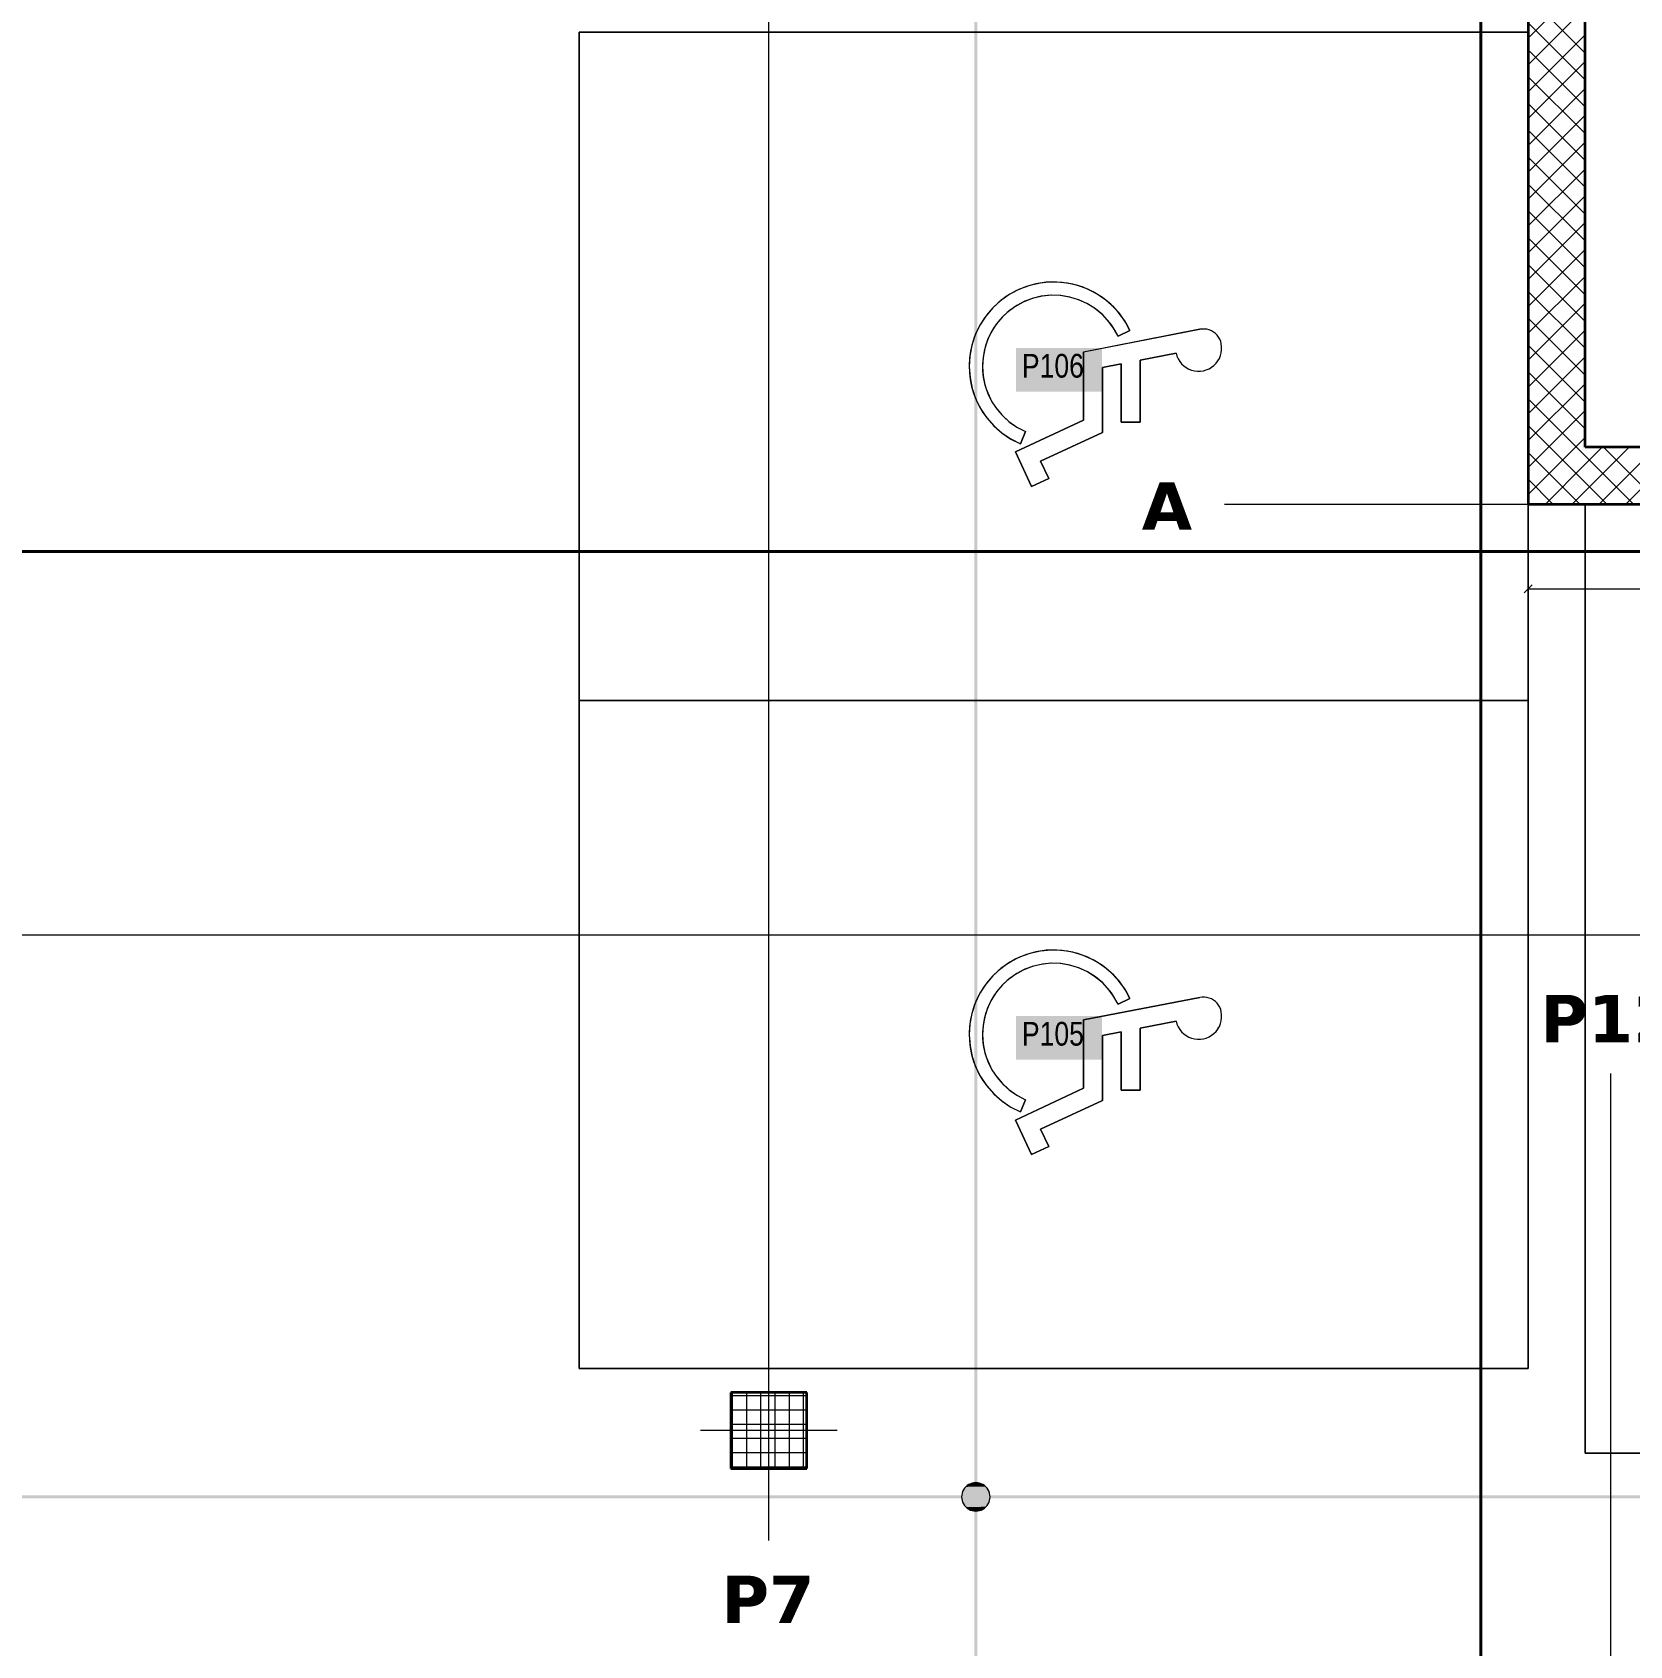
# Model space of a CAD drawing. Extents: x -1132 to 613, y -179 to 712.
# Drawn here: x -289.6 to -121.3, y 139.1 to 309.1 of the extents above; entities that cross this region are included whole.
import ezdxf
from ezdxf.lldxf.tags import DXFTag

# ---------------------------------------------------------------- set-up
doc = ezdxf.new("R2010")
doc.units = 0
doc.layers.get('0').update_dxf_attribs({"lineweight": 13})
for name, color, linetype, lineweight, true_color in [('A-____-MATC-OTLN', 7, 'Strichpunkt - Mittel', 40, 0x0080ff), ('A-DETL-____-OTLN', 5, 'Continuous', 9, 0x0000ff), ('EL01_VVV_Mass Blitzschutz', 3, 'Continuous', 13, 0x00ff00), ('EL01_WAN_Leitung_Potentialausgleich', 1, 'fein_strichliert', 13, 0xff0000), ('S-GRID-____-IDEN', 7, 'Continuous', 9, 0x5555aa)]:
    doc.layers.add(name, color=color, linetype=linetype, lineweight=lineweight, true_color=true_color)
for name, color, linetype, lineweight in [('A-WALL-____-MCUT', 7, 'Continuous', 35), ('A-WALL-____-PATT', 7, 'Continuous', 35), ('C-PRKG-____-IDEN', 7, 'Continuous', 5), ('C-PRKG-____-OTLN', 7, 'Continuous', 9), ('S-COLS-____-MCUT', 7, 'Continuous', 35), ('S-COLS-____-OTLN', 7, 'Continuous', 9), ('S-GRID-____-OTLN', 7, 'Continuous', 5)]:
    doc.layers.add(name, color=color, linetype=linetype, lineweight=lineweight)
doc.styles.get("Standard").update_dxf_attribs({"font": 'arial.ttf'})
tags = doc.linetypes.add('_Rasterlinie_', pattern=[0.375, 0.2, -0.05, 0.075, -0.05]).pattern_tags.tags
tags[10:11] = [DXFTag(74, 4), DXFTag(75, 0), DXFTag(340, '0'), DXFTag(46, 1.0), DXFTag(50, 0.0), DXFTag(44, 0.0), DXFTag(45, 0.0)]
tags[8:9] = [DXFTag(74, 4), DXFTag(75, 0), DXFTag(340, '0'), DXFTag(46, 1.0), DXFTag(50, 0.0), DXFTag(44, 0.0), DXFTag(45, 0.0)]
tags[6:7] = [DXFTag(74, 4), DXFTag(75, 0), DXFTag(340, '0'), DXFTag(46, 1.0), DXFTag(50, 0.0), DXFTag(44, 0.0), DXFTag(45, 0.0)]
tags[4:5] = [DXFTag(74, 4), DXFTag(75, 0), DXFTag(340, '0'), DXFTag(46, 1.0), DXFTag(50, 0.0), DXFTag(44, 0.0), DXFTag(45, 0.0)]
tags = doc.linetypes.add('_Strichpunkt - Mittel_', pattern=[0.35, 0.15, -0.1, 0, -0.1]).pattern_tags.tags
tags[10:11] = [DXFTag(74, 4), DXFTag(75, 0), DXFTag(340, '0'), DXFTag(46, 1.0), DXFTag(50, 0.0), DXFTag(44, 0.0), DXFTag(45, 0.0)]
tags[8:9] = [DXFTag(74, 4), DXFTag(75, 0), DXFTag(340, '0'), DXFTag(46, 1.0), DXFTag(50, 0.0), DXFTag(44, 0.0), DXFTag(45, 0.0)]
tags[6:7] = [DXFTag(74, 4), DXFTag(75, 0), DXFTag(340, '0'), DXFTag(46, 1.0), DXFTag(50, 0.0), DXFTag(44, 0.0), DXFTag(45, 0.0)]
tags[4:5] = [DXFTag(74, 4), DXFTag(75, 0), DXFTag(340, '0'), DXFTag(46, 1.0), DXFTag(50, 0.0), DXFTag(44, 0.0), DXFTag(45, 0.0)]
tags = doc.linetypes.add('fein_strichliert', pattern=[4, 1, -2, 1]).pattern_tags.tags
tags[8:9] = [DXFTag(74, 4), DXFTag(75, 0), DXFTag(340, '0'), DXFTag(46, 0.0), DXFTag(50, 0.0), DXFTag(44, 0.0), DXFTag(45, 0.0)]
tags[6:7] = [DXFTag(74, 4), DXFTag(75, 0), DXFTag(340, '0'), DXFTag(46, 0.0), DXFTag(50, 0.0), DXFTag(44, 0.0), DXFTag(45, 0.0)]
tags[4:5] = [DXFTag(74, 4), DXFTag(75, 0), DXFTag(340, '0'), DXFTag(46, 0.0), DXFTag(50, 0.0), DXFTag(44, 0.0), DXFTag(45, 0.0)]
tags = doc.linetypes.add('Strichpunkt - Mittel', pattern=[0.35, 0.15, -0.1, 0, -0.1]).pattern_tags.tags
tags[10:11] = [DXFTag(74, 4), DXFTag(75, 0), DXFTag(340, '0'), DXFTag(46, 1.0), DXFTag(50, 0.0), DXFTag(44, 0.0), DXFTag(45, 0.0)]
tags[8:9] = [DXFTag(74, 4), DXFTag(75, 0), DXFTag(340, '0'), DXFTag(46, 1.0), DXFTag(50, 0.0), DXFTag(44, 0.0), DXFTag(45, 0.0)]
tags[6:7] = [DXFTag(74, 4), DXFTag(75, 0), DXFTag(340, '0'), DXFTag(46, 1.0), DXFTag(50, 0.0), DXFTag(44, 0.0), DXFTag(45, 0.0)]
tags[4:5] = [DXFTag(74, 4), DXFTag(75, 0), DXFTag(340, '0'), DXFTag(46, 1.0), DXFTag(50, 0.0), DXFTag(44, 0.0), DXFTag(45, 0.0)]

# ---------------------------------------------------------------- blocks, each defined once
blk = doc.blocks.new('Referenz-A0ULN8GXQT', base_point=(-1139.87, -119.94))
at = {"layer": 'A-____-MATC-OTLN', "color": 0, "linetype": 'Strichpunkt - Mittel', "ltscale": 0.4}
for p, q in [((-137, 411), (-137, -119.94)), ((-1114.83, 254.4), (174.99, 254.4))]:
    blk.add_line(p, q, dxfattribs=at)
at = {"layer": 'A-DETL-____-OTLN', "color": 0, "linetype": '_Strichpunkt - Mittel_', "ltscale": 0.13}
blk.add_line((-204.8, 161.8), (-219.2, 161.8), dxfattribs=at)
at = {"layer": 'A-WALL-____-MCUT', "color": 0, "linetype": 'Continuous', "ltscale": 0.35}
for p, q in [((-132, 411), (-132, 259.4)), ((-126, 265.4), (-126, 411)), ((-91.2, 265.4), (-126, 265.4)), ((-132, 259.4), (135.4, 259.4))]:
    blk.add_line(p, q, dxfattribs=at)
at = {"layer": 'A-WALL-____-PATT', "color": 0, "linetype": 'Continuous', "lineweight": 9, "ltscale": 0.13}
for p, q in [((-132, 308.5), (-126, 314.5)), ((-126, 306.92), (-132, 312.92)), ((-132, 305.67), (-126, 311.67)), ((-126, 304.09), (-132, 310.09)), ((-132, 302.85), (-126, 308.85)), ((-126, 301.26), (-132, 307.26)), ((-132, 300.02), (-126, 306.02)), ((-126, 298.43), (-132, 304.43)), ((-132, 297.19), (-126, 303.19)), ((-126, 295.6), (-132, 301.6)), ((-132, 294.36), (-126, 300.36)), ((-126, 292.78), (-132, 298.78)), ((-132, 291.53), (-126, 297.53)), ((-126, 289.95), (-132, 295.95)), ((-132, 288.7), (-126, 294.7)), ((-126, 287.12), (-132, 293.12)), ((-132, 285.87), (-126, 291.87)), ((-126, 284.29), (-132, 290.29)), ((-132, 283.05), (-126, 289.05)), ((-126, 281.46), (-132, 287.46)), ((-132, 280.22), (-126, 286.22)), ((-126, 278.63), (-132, 284.63)), ((-132, 277.39), (-126, 283.39)), ((-126, 275.81), (-132, 281.81)), ((-132, 274.56), (-126, 280.56)), ((-126, 272.98), (-132, 278.98)), ((-132, 271.73), (-126, 277.73)), ((-126, 270.15), (-132, 276.15)), ((-132, 268.9), (-126, 274.9)), ((-126, 267.32), (-132, 273.32)), ((-132, 266.08), (-126, 272.08)), ((-126, 264.49), (-132, 270.49)), ((-132, 263.25), (-126, 269.25)), ((-126, 261.66), (-132, 267.66)), ((-132, 260.42), (-126, 266.42)), ((-126, 263.59), (-124.2, 265.4)), ((-126, 260.76), (-121.37, 265.4)), ((-124.54, 259.4), (-118.54, 265.4)), ((-118.08, 259.4), (-124.08, 265.4)), ((-121.71, 259.4), (-115.71, 265.4)), ((-126.57, 259.4), (-132, 264.83)), ((-130.2, 259.4), (-126, 263.59)), ((-120.91, 259.4), (-126, 264.49)), ((-129.4, 259.4), (-132, 262.01)), ((-127.37, 259.4), (-126, 260.76)), ((-123.74, 259.4), (-126, 261.66))]:
    blk.add_line(p, q, dxfattribs=at)
at = {"layer": 'C-PRKG-____-IDEN', "color": 7, "linetype": 'Continuous', "ltscale": 0.13, "true_color": 0xffffff}
for points in [[(-185.96, 271.25), (-176.89, 271.25), (-185.96, 275.85)], [(-176.89, 271.25), (-185.96, 275.85), (-176.89, 275.85)], [(-185.96, 200.86), (-176.89, 200.86), (-185.96, 205.46)], [(-176.89, 200.86), (-185.96, 205.46), (-176.89, 205.46)]]:
    blk.add_solid(points, dxfattribs=at)
at = {"layer": 'C-PRKG-____-OTLN', "color": 0, "linetype": 'Continuous', "ltscale": 0.13}
for p, q in [((-232, 238.72), (-232, 309.11)), ((-132, 309.11), (-232, 309.11)), ((-132, 309.11), (-232, 309.11)), ((-232, 309.11), (-232, 238.72)), ((-232, 238.72), (-232, 309.11)), ((-232, 309.11), (-132, 309.11)), ((-232, 309.11), (-232, 309.11)), ((-184.97, 282.29), (-186, 281.85)), ((-184.52, 282.44), (-185.6, 282.04)), ((-183.89, 282.6), (-184.97, 282.29)), ((-183.4, 282.69), (-184.52, 282.44)), ((-182.78, 282.77), (-183.89, 282.6)), ((-182.26, 282.8), (-183.4, 282.69)), ((-181.66, 282.79), (-182.78, 282.77)), ((-181.12, 282.76), (-182.26, 282.8)), ((-180.55, 282.68), (-181.66, 282.79)), ((-179.99, 282.57), (-181.12, 282.76)), ((-179.46, 282.43), (-180.55, 282.68)), ((-178.89, 282.24), (-179.99, 282.57)), ((-178.4, 282.04), (-179.46, 282.43)), ((-177.84, 281.77), (-178.89, 282.24)), ((-187.55, 280.86), (-188.4, 280.09)), ((-187.86, 280.6), (-188.4, 280.09)), ((-186.97, 281.29), (-187.86, 280.6)), ((-186.61, 281.51), (-187.55, 280.86)), ((-186, 281.85), (-186.97, 281.29)), ((-185.6, 282.04), (-186.61, 281.51)), ((-185.21, 280.68), (-186.09, 280.19)), ((-185.03, 280.76), (-185.89, 280.32)), ((-184.28, 281.05), (-185.21, 280.68)), ((-184.12, 281.1), (-185.03, 280.76)), ((-183.31, 281.29), (-184.28, 281.05)), ((-183.18, 281.31), (-184.12, 281.1)), ((-182.31, 281.4), (-183.31, 281.29)), ((-182.22, 281.4), (-183.18, 281.31)), ((-181.31, 281.37), (-182.31, 281.4)), ((-181.26, 281.36), (-182.22, 281.4)), ((-180.32, 281.21), (-181.31, 281.37)), ((-180.3, 281.21), (-181.26, 281.36)), ((-179.36, 280.92), (-180.32, 281.21)), ((-179.38, 280.93), (-180.3, 281.21)), ((-178.5, 280.53), (-179.38, 280.93)), ((-178.44, 280.5), (-179.36, 280.92)), ((-177.68, 280.03), (-178.5, 280.53)), ((-177.6, 279.97), (-178.44, 280.5)), ((-177.41, 281.52), (-178.4, 282.04)), ((-176.87, 281.17), (-177.84, 281.77)), ((-176.49, 280.88), (-177.41, 281.52)), ((-175.98, 280.45), (-176.87, 281.17)), ((-175.65, 280.14), (-176.49, 280.88)), ((-189.14, 279.21), (-189.76, 278.25)), ((-189.34, 278.93), (-189.74, 278.3)), ((-188.9, 279.53), (-189.34, 278.93)), ((-188.4, 280.09), (-189.14, 279.21)), ((-188.4, 280.09), (-188.9, 279.53)), ((-187.39, 279.11), (-188.02, 278.38)), ((-187.39, 279.11), (-187.85, 278.6)), ((-186.68, 279.76), (-187.39, 279.11)), ((-186.89, 279.59), (-187.39, 279.11)), ((-186.09, 280.19), (-186.89, 279.59)), ((-185.89, 280.32), (-186.68, 279.76)), ((-176.93, 279.42), (-177.68, 280.03)), ((-176.83, 279.32), (-177.6, 279.97)), ((-176.26, 278.72), (-176.93, 279.42)), ((-176.35, 278.82), (-176.83, 279.32)), ((-175.92, 278.28), (-176.35, 278.82)), ((-175.19, 279.62), (-175.98, 280.45)), ((-175.15, 279.58), (-175.65, 280.13)), ((-174.51, 278.69), (-175.19, 279.62)), ((-174.7, 278.98), (-175.15, 279.58)), ((-174.3, 278.35), (-174.7, 278.98)), ((-190.26, 277.22), (-190.61, 276.13)), ((-190.08, 277.63), (-190.36, 276.94)), ((-189.76, 278.25), (-190.26, 277.22)), ((-189.74, 278.3), (-190.08, 277.63)), ((-188.54, 277.57), (-188.96, 276.7)), ((-188.61, 277.45), (-188.9, 276.83)), ((-188.25, 278.04), (-188.61, 277.45)), ((-188.02, 278.38), (-188.54, 277.57)), ((-187.85, 278.6), (-188.25, 278.04)), ((-166.6, 277.81), (-178.87, 275.42)), ((-178.87, 275.43), (-166.6, 277.81)), ((-175.69, 277.94), (-176.26, 278.72)), ((-175.55, 277.71), (-175.92, 278.28)), ((-175.22, 277.1), (-175.69, 277.94)), ((-175.22, 277.1), (-175.55, 277.71)), ((-175.22, 277.1), (-173.96, 277.69)), ((-173.96, 277.69), (-175.22, 277.1)), ((-173.96, 277.69), (-174.51, 278.69)), ((-173.96, 277.69), (-174.3, 278.35)), ((-173.96, 277.69), (-173.96, 277.69)), ((-166.35, 277.84), (-166.6, 277.81)), ((-166.35, 277.84), (-166.6, 277.81)), ((-166.1, 277.84), (-166.35, 277.84)), ((-166.1, 277.84), (-166.35, 277.84)), ((-165.85, 277.81), (-166.1, 277.84)), ((-165.85, 277.81), (-166.1, 277.84)), ((-165.6, 277.74), (-165.85, 277.81)), ((-165.6, 277.74), (-165.85, 277.81)), ((-165.37, 277.64), (-165.6, 277.74)), ((-165.37, 277.64), (-165.6, 277.74)), ((-165.15, 277.52), (-165.37, 277.64)), ((-165.15, 277.52), (-165.37, 277.64)), ((-164.95, 277.36), (-165.15, 277.52)), ((-164.95, 277.36), (-165.15, 277.52)), ((-164.78, 277.18), (-164.95, 277.36)), ((-164.78, 277.18), (-164.95, 277.36)), ((-164.63, 276.98), (-164.78, 277.18)), ((-164.63, 276.98), (-164.78, 277.18)), ((-190.75, 275.5), (-190.85, 274.76)), ((-190.61, 276.13), (-190.83, 275)), ((-190.59, 276.23), (-190.75, 275.5)), ((-190.36, 276.94), (-190.59, 276.23)), ((-189.26, 275.78), (-189.44, 274.83)), ((-189.32, 275.51), (-189.44, 274.83)), ((-189.14, 276.18), (-189.32, 275.51)), ((-188.96, 276.7), (-189.26, 275.78)), ((-188.9, 276.83), (-189.14, 276.18)), ((-178.87, 275.43), (-178.87, 275.42)), ((-178.87, 275.42), (-178.87, 268.23)), ((-178.87, 268.23), (-178.87, 275.42)), ((-175.22, 277.1), (-175.22, 277.1)), ((-164.5, 276.76), (-164.63, 276.98)), ((-164.5, 276.76), (-164.63, 276.98)), ((-164.4, 276.53), (-164.5, 276.76)), ((-164.4, 276.53), (-164.5, 276.76)), ((-164.34, 276.29), (-164.4, 276.53)), ((-164.34, 276.29), (-164.4, 276.53)), ((-164.3, 275.98), (-164.34, 276.29)), ((-164.3, 275.98), (-164.34, 276.29)), ((-164.34, 275.35), (-164.3, 275.66)), ((-164.34, 275.35), (-164.3, 275.66)), ((-164.3, 275.66), (-164.3, 275.98)), ((-164.3, 275.66), (-164.3, 275.98)), ((-164.3, 275.82), (-164.3, 275.82)), ((-190.83, 275), (-190.89, 273.86)), ((-190.85, 274.76), (-190.89, 274.01)), ((-190.89, 274.01), (-190.87, 273.26)), ((-190.89, 273.91), (-190.89, 273.91)), ((-190.89, 273.86), (-190.81, 272.72)), ((-189.44, 274.83), (-189.49, 273.87)), ((-189.44, 274.83), (-189.49, 274.14)), ((-189.49, 274.14), (-189.48, 273.45)), ((-189.49, 273.87), (-189.43, 272.91)), ((-174.87, 274.17), (-176.87, 273.78)), ((-176.87, 273.78), (-174.87, 274.16)), ((-176.87, 266.95), (-176.87, 273.78)), ((-176.87, 273.78), (-176.87, 266.95)), ((-176.87, 273.78), (-176.87, 273.78)), ((-174.87, 274.17), (-174.87, 274.16)), ((-174.87, 274.16), (-174.87, 268.03)), ((-174.87, 268.03), (-174.87, 274.16)), ((-172.87, 274.55), (-169.1, 275.29)), ((-169.1, 275.29), (-172.87, 274.55)), ((-172.87, 268.03), (-172.87, 274.55)), ((-172.87, 274.55), (-172.87, 268.03)), ((-172.87, 274.55), (-172.87, 274.55)), ((-169.1, 275.29), (-169.01, 274.98)), ((-169.1, 275.29), (-169.01, 274.98)), ((-169.1, 275.29), (-169.1, 275.29)), ((-169.01, 274.98), (-168.88, 274.7)), ((-169.01, 274.98), (-168.88, 274.7)), ((-168.88, 274.7), (-168.72, 274.43)), ((-168.88, 274.7), (-168.72, 274.43)), ((-168.72, 274.43), (-168.52, 274.18)), ((-168.72, 274.43), (-168.52, 274.18)), ((-168.52, 274.18), (-168.29, 273.96)), ((-168.52, 274.18), (-168.29, 273.96)), ((-168.29, 273.96), (-168.04, 273.78)), ((-168.29, 273.96), (-168.04, 273.78)), ((-168.04, 273.78), (-167.76, 273.63)), ((-168.04, 273.78), (-167.76, 273.63)), ((-165.63, 273.65), (-165.36, 273.81)), ((-165.63, 273.65), (-165.36, 273.81)), ((-165.36, 273.81), (-165.11, 274.01)), ((-165.36, 273.81), (-165.11, 274.01)), ((-165.11, 274.01), (-164.89, 274.23)), ((-165.11, 274.01), (-164.89, 274.23)), ((-164.89, 274.23), (-164.7, 274.48)), ((-164.89, 274.23), (-164.7, 274.48)), ((-164.7, 274.48), (-164.54, 274.75)), ((-164.7, 274.48), (-164.54, 274.75)), ((-164.54, 274.75), (-164.42, 275.04)), ((-164.54, 274.75), (-164.42, 275.04)), ((-164.42, 275.04), (-164.34, 275.35)), ((-164.42, 275.04), (-164.34, 275.35)), ((-190.87, 273.26), (-190.78, 272.52)), ((-190.81, 272.72), (-190.59, 271.59)), ((-190.78, 272.52), (-190.64, 271.79)), ((-189.48, 273.45), (-189.41, 272.77)), ((-189.43, 272.91), (-189.24, 271.96)), ((-189.41, 272.77), (-189.27, 272.09)), ((-189.27, 272.09), (-189.07, 271.43)), ((-167.76, 273.63), (-167.47, 273.51)), ((-167.76, 273.63), (-167.47, 273.51)), ((-167.47, 273.51), (-167.17, 273.43)), ((-167.47, 273.51), (-167.17, 273.43)), ((-167.17, 273.43), (-166.85, 273.4)), ((-167.17, 273.43), (-166.85, 273.4)), ((-166.85, 273.4), (-166.54, 273.4)), ((-166.85, 273.4), (-166.54, 273.4)), ((-166.54, 273.4), (-166.23, 273.45)), ((-166.54, 273.4), (-166.23, 273.45)), ((-166.23, 273.45), (-165.92, 273.53)), ((-166.23, 273.45), (-165.92, 273.53)), ((-165.92, 273.53), (-165.63, 273.65)), ((-165.92, 273.53), (-165.63, 273.65)), ((-190.64, 271.79), (-190.43, 271.07)), ((-190.59, 271.59), (-190.22, 270.51)), ((-190.43, 271.07), (-190.16, 270.37)), ((-190.22, 270.51), (-189.71, 269.48)), ((-190.16, 270.37), (-189.83, 269.7)), ((-189.24, 271.96), (-188.92, 271.05)), ((-189.07, 271.43), (-188.81, 270.79)), ((-188.92, 271.05), (-188.5, 270.18)), ((-188.81, 270.79), (-188.5, 270.18)), ((-189.83, 269.7), (-189.45, 269.06)), ((-189.71, 269.48), (-189.08, 268.53)), ((-189.45, 269.06), (-189.02, 268.45)), ((-188.5, 270.18), (-187.96, 269.38)), ((-188.5, 270.18), (-188.13, 269.6)), ((-188.13, 269.6), (-187.47, 268.8)), ((-187.96, 269.38), (-187.33, 268.65)), ((-187.47, 268.8), (-186.72, 268.09)), ((-187.33, 268.65), (-186.61, 268.01)), ((-189.08, 268.53), (-188.33, 267.66)), ((-189.02, 268.45), (-188.27, 267.61)), ((-188.33, 267.66), (-187.47, 266.9)), ((-188.27, 267.61), (-187.43, 266.87)), ((-187.47, 266.9), (-186.52, 266.26)), ((-186.72, 268.09), (-185.87, 267.5)), ((-186.61, 268.01), (-185.81, 267.46)), ((-178.87, 268.23), (-186.03, 264.89)), ((-186.03, 264.89), (-178.87, 268.23)), ((-185.87, 267.5), (-184.95, 267.03)), ((-185.81, 267.46), (-184.95, 267.03)), ((-185.5, 265.74), (-184.95, 267.03)), ((-184.95, 267.03), (-185.5, 265.74)), ((-184.95, 267.03), (-184.95, 267.03)), ((-183.37, 263.92), (-176.87, 266.95)), ((-176.87, 266.95), (-183.37, 263.92)), ((-178.87, 268.23), (-178.87, 268.23)), ((-176.87, 266.95), (-176.87, 266.95)), ((-174.87, 268.03), (-172.87, 268.03)), ((-172.87, 268.03), (-174.87, 268.03)), ((-174.87, 268.03), (-174.87, 268.03)), ((-172.87, 268.03), (-172.87, 268.03)), ((-187.43, 266.87), (-186.5, 266.24)), ((-186.52, 266.26), (-185.5, 265.74)), ((-186.5, 266.24), (-185.5, 265.74)), ((-185.5, 265.74), (-185.5, 265.74)), ((-186.03, 264.89), (-184.34, 261.26)), ((-184.34, 261.26), (-186.03, 264.89)), ((-186.03, 264.89), (-186.03, 264.89)), ((-182.52, 262.11), (-183.37, 263.92)), ((-183.37, 263.92), (-182.52, 262.11)), ((-183.37, 263.92), (-183.37, 263.92)), ((-184.34, 261.26), (-182.52, 262.11)), ((-182.52, 262.11), (-184.34, 261.26)), ((-182.52, 262.11), (-182.52, 262.11)), ((-184.34, 261.26), (-184.34, 261.26)), ((-132, 238.72), (-132, 259.4)), ((-132, 238.72), (-132, 259.4)), ((-132, 259.4), (-132, 238.72)), ((-73, 259.39), (-126, 259.39)), ((-126, 159.41), (-126, 259.39)), ((-73, 259.39), (-126, 259.39)), ((-126, 259.39), (-126, 159.41)), ((-126, 159.41), (-126, 259.39)), ((-126, 259.39), (-73, 259.39)), ((-126, 259.39), (-126, 259.39)), ((-232, 168.33), (-232, 238.72)), ((-132, 238.72), (-232, 238.72)), ((-132, 238.72), (-232, 238.72)), ((-232, 238.72), (-232, 168.33)), ((-232, 168.33), (-232, 238.72)), ((-232, 238.72), (-132, 238.72)), ((-232, 238.72), (-232, 238.72)), ((-132, 238.72), (-232, 238.72)), ((-232, 238.72), (-132, 238.72)), ((-132, 238.72), (-232, 238.72)), ((-232, 238.72), (-232, 238.72)), ((-132, 168.33), (-132, 238.72)), ((-132, 168.33), (-132, 238.72)), ((-132, 238.72), (-132, 168.33)), ((-132, 238.72), (-132, 238.72)), ((-132, 238.72), (-132, 238.72)), ((-186.97, 210.9), (-187.86, 210.22)), ((-186.61, 211.13), (-187.55, 210.47)), ((-186, 211.47), (-186.97, 210.9)), ((-185.6, 211.66), (-186.61, 211.13)), ((-184.97, 211.91), (-186, 211.47)), ((-184.52, 212.05), (-185.6, 211.66)), ((-183.89, 212.21), (-184.97, 211.91)), ((-183.4, 212.3), (-184.52, 212.05)), ((-183.31, 210.9), (-184.28, 210.66)), ((-183.18, 210.92), (-184.12, 210.71)), ((-182.78, 212.38), (-183.89, 212.21)), ((-182.26, 212.41), (-183.4, 212.3)), ((-182.31, 211.01), (-183.31, 210.9)), ((-182.22, 211.01), (-183.18, 210.92)), ((-181.66, 212.41), (-182.78, 212.38)), ((-181.31, 210.98), (-182.31, 211.01)), ((-181.12, 212.37), (-182.26, 212.41)), ((-181.26, 210.98), (-182.22, 211.01)), ((-180.55, 212.3), (-181.66, 212.41)), ((-180.32, 210.82), (-181.31, 210.98)), ((-180.3, 210.82), (-181.26, 210.98)), ((-179.99, 212.18), (-181.12, 212.37)), ((-179.46, 212.04), (-180.55, 212.3)), ((-179.36, 210.53), (-180.32, 210.82)), ((-179.38, 210.54), (-180.3, 210.82)), ((-178.89, 211.85), (-179.99, 212.18)), ((-178.4, 211.65), (-179.46, 212.04)), ((-177.84, 211.38), (-178.89, 211.85)), ((-177.41, 211.14), (-178.4, 211.65)), ((-176.87, 210.78), (-177.84, 211.38)), ((-176.49, 210.5), (-177.41, 211.14)), ((-188.9, 209.14), (-189.34, 208.54)), ((-188.4, 209.7), (-189.14, 208.83)), ((-188.4, 209.7), (-188.9, 209.14)), ((-187.55, 210.47), (-188.4, 209.7)), ((-187.86, 210.22), (-188.4, 209.7)), ((-186.68, 209.38), (-187.39, 208.73)), ((-186.89, 209.2), (-187.39, 208.73)), ((-186.09, 209.8), (-186.89, 209.2)), ((-185.89, 209.93), (-186.68, 209.38)), ((-185.21, 210.29), (-186.09, 209.8)), ((-185.03, 210.38), (-185.89, 209.93)), ((-184.28, 210.66), (-185.21, 210.29)), ((-184.12, 210.71), (-185.03, 210.38)), ((-178.5, 210.15), (-179.38, 210.54)), ((-178.44, 210.12), (-179.36, 210.53)), ((-177.68, 209.64), (-178.5, 210.15)), ((-177.6, 209.58), (-178.44, 210.12)), ((-176.93, 209.03), (-177.68, 209.64)), ((-176.83, 208.94), (-177.6, 209.58)), ((-175.98, 210.06), (-176.87, 210.78)), ((-175.65, 209.75), (-176.49, 210.5)), ((-175.19, 209.23), (-175.98, 210.06)), ((-175.15, 209.19), (-175.65, 209.75)), ((-174.51, 208.31), (-175.19, 209.23)), ((-174.7, 208.6), (-175.15, 209.19)), ((-189.76, 207.87), (-190.26, 206.83)), ((-189.74, 207.91), (-190.08, 207.24)), ((-189.14, 208.83), (-189.76, 207.87)), ((-189.34, 208.54), (-189.74, 207.91)), ((-188.25, 207.65), (-188.61, 207.06)), ((-188.02, 207.99), (-188.54, 207.18)), ((-187.85, 208.21), (-188.25, 207.65)), ((-187.39, 208.73), (-188.02, 207.99)), ((-187.39, 208.73), (-187.85, 208.21)), ((-166.6, 207.42), (-178.87, 205.04)), ((-178.87, 205.04), (-166.6, 207.42)), ((-176.26, 208.33), (-176.93, 209.03)), ((-176.35, 208.44), (-176.83, 208.94)), ((-175.92, 207.9), (-176.35, 208.44)), ((-175.69, 207.56), (-176.26, 208.33)), ((-175.55, 207.32), (-175.92, 207.9)), ((-175.22, 206.71), (-175.69, 207.56)), ((-174.3, 207.97), (-174.7, 208.6)), ((-173.96, 207.3), (-174.51, 208.31)), ((-173.96, 207.3), (-174.3, 207.97)), ((-166.35, 207.46), (-166.6, 207.42)), ((-166.35, 207.46), (-166.6, 207.42)), ((-166.1, 207.45), (-166.35, 207.46)), ((-166.1, 207.45), (-166.35, 207.46)), ((-165.85, 207.42), (-166.1, 207.45)), ((-165.85, 207.42), (-166.1, 207.45)), ((-165.6, 207.35), (-165.85, 207.42)), ((-165.6, 207.35), (-165.85, 207.42)), ((-190.61, 205.74), (-190.83, 204.62)), ((-190.59, 205.84), (-190.75, 205.11)), ((-190.26, 206.83), (-190.61, 205.74)), ((-190.36, 206.55), (-190.59, 205.84)), ((-190.08, 207.24), (-190.36, 206.55)), ((-189.14, 205.79), (-189.32, 205.13)), ((-188.96, 206.31), (-189.26, 205.39)), ((-188.9, 206.44), (-189.14, 205.79)), ((-188.54, 207.18), (-188.96, 206.31)), ((-188.61, 207.06), (-188.9, 206.44)), ((-175.22, 206.71), (-175.55, 207.32)), ((-175.22, 206.71), (-173.96, 207.3)), ((-173.96, 207.3), (-175.22, 206.71)), ((-175.22, 206.71), (-175.22, 206.71)), ((-173.96, 207.3), (-173.96, 207.3)), ((-165.37, 207.26), (-165.6, 207.35)), ((-165.37, 207.26), (-165.6, 207.35)), ((-165.15, 207.13), (-165.37, 207.26)), ((-165.15, 207.13), (-165.37, 207.26)), ((-164.95, 206.98), (-165.15, 207.13)), ((-164.95, 206.98), (-165.15, 207.13)), ((-164.78, 206.8), (-164.95, 206.98)), ((-164.78, 206.8), (-164.95, 206.98)), ((-164.63, 206.6), (-164.78, 206.8)), ((-164.63, 206.6), (-164.78, 206.8)), ((-164.5, 206.38), (-164.63, 206.6)), ((-164.5, 206.38), (-164.63, 206.6)), ((-164.4, 206.15), (-164.5, 206.38)), ((-164.4, 206.15), (-164.5, 206.38)), ((-164.34, 205.9), (-164.4, 206.15)), ((-164.34, 205.9), (-164.4, 206.15)), ((-164.3, 205.59), (-164.34, 205.9)), ((-164.3, 205.59), (-164.34, 205.9)), ((-190.83, 204.62), (-190.89, 203.47)), ((-190.85, 204.37), (-190.89, 203.62)), ((-190.75, 205.11), (-190.85, 204.37)), ((-189.44, 204.45), (-189.49, 203.48)), ((-189.44, 204.45), (-189.49, 203.76)), ((-189.26, 205.39), (-189.44, 204.45)), ((-189.32, 205.13), (-189.44, 204.45)), ((-178.87, 205.04), (-178.87, 197.84)), ((-178.87, 197.84), (-178.87, 205.04)), ((-178.87, 205.04), (-178.87, 205.04)), ((-172.87, 204.17), (-169.1, 204.9)), ((-169.1, 204.9), (-172.87, 204.17)), ((-172.87, 197.65), (-172.87, 204.17)), ((-172.87, 204.17), (-172.87, 197.65)), ((-172.87, 204.17), (-172.87, 204.17)), ((-169.1, 204.9), (-169.01, 204.6)), ((-169.1, 204.9), (-169.01, 204.6)), ((-169.1, 204.9), (-169.1, 204.9)), ((-169.01, 204.6), (-168.88, 204.31)), ((-169.01, 204.6), (-168.88, 204.31)), ((-168.88, 204.31), (-168.72, 204.04)), ((-168.88, 204.31), (-168.72, 204.04)), ((-168.72, 204.04), (-168.52, 203.8)), ((-168.72, 204.04), (-168.52, 203.8)), ((-164.89, 203.84), (-164.7, 204.09)), ((-164.89, 203.84), (-164.7, 204.09)), ((-164.7, 204.09), (-164.54, 204.37)), ((-164.7, 204.1), (-164.54, 204.37)), ((-164.54, 204.37), (-164.42, 204.66)), ((-164.54, 204.37), (-164.42, 204.66)), ((-164.42, 204.66), (-164.34, 204.96)), ((-164.42, 204.66), (-164.34, 204.96)), ((-164.34, 204.96), (-164.3, 205.28)), ((-164.34, 204.96), (-164.3, 205.28)), ((-164.3, 205.28), (-164.3, 205.59)), ((-164.3, 205.28), (-164.3, 205.59)), ((-164.3, 205.44), (-164.3, 205.44)), ((-190.89, 203.62), (-190.87, 202.88)), ((-190.89, 203.53), (-190.89, 203.53)), ((-190.89, 203.47), (-190.81, 202.33)), ((-190.87, 202.88), (-190.78, 202.13)), ((-190.81, 202.33), (-190.59, 201.21)), ((-189.49, 203.76), (-189.48, 203.07)), ((-189.49, 203.48), (-189.43, 202.52)), ((-189.48, 203.07), (-189.41, 202.38)), ((-189.43, 202.52), (-189.24, 201.57)), ((-189.41, 202.38), (-189.27, 201.71)), ((-176.87, 203.39), (-174.87, 203.78)), ((-174.87, 203.78), (-176.87, 203.39)), ((-176.87, 196.57), (-176.87, 203.39)), ((-176.87, 203.39), (-176.87, 196.57)), ((-176.87, 203.39), (-176.87, 203.39)), ((-174.87, 203.78), (-174.87, 197.65)), ((-174.87, 197.65), (-174.87, 203.78)), ((-174.87, 203.78), (-174.87, 203.78)), ((-168.52, 203.8), (-168.29, 203.58)), ((-168.52, 203.8), (-168.29, 203.58)), ((-168.29, 203.58), (-168.04, 203.39)), ((-168.29, 203.58), (-168.04, 203.39)), ((-168.04, 203.39), (-167.76, 203.24)), ((-168.04, 203.39), (-167.76, 203.24)), ((-167.76, 203.24), (-167.47, 203.12)), ((-167.76, 203.24), (-167.47, 203.12)), ((-167.47, 203.12), (-167.17, 203.05)), ((-167.47, 203.12), (-167.17, 203.05)), ((-167.17, 203.05), (-166.85, 203.01)), ((-167.17, 203.05), (-166.85, 203.01)), ((-166.85, 203.01), (-166.54, 203.02)), ((-166.85, 203.01), (-166.54, 203.01)), ((-166.54, 203.01), (-166.23, 203.06)), ((-166.54, 203.02), (-166.23, 203.06)), ((-166.23, 203.06), (-165.92, 203.14)), ((-166.23, 203.06), (-165.92, 203.14)), ((-165.92, 203.14), (-165.63, 203.27)), ((-165.92, 203.14), (-165.63, 203.27)), ((-165.63, 203.27), (-165.36, 203.43)), ((-165.63, 203.27), (-165.36, 203.43)), ((-165.36, 203.43), (-165.11, 203.62)), ((-165.36, 203.43), (-165.11, 203.62)), ((-165.11, 203.62), (-164.89, 203.84)), ((-165.11, 203.62), (-164.89, 203.84)), ((-190.78, 202.13), (-190.64, 201.4)), ((-190.64, 201.4), (-190.43, 200.68)), ((-190.59, 201.21), (-190.22, 200.12)), ((-190.43, 200.68), (-190.16, 199.99)), ((-189.27, 201.71), (-189.07, 201.05)), ((-189.24, 201.57), (-188.92, 200.66)), ((-189.07, 201.05), (-188.81, 200.41)), ((-188.92, 200.66), (-188.5, 199.79)), ((-190.22, 200.12), (-189.71, 199.1)), ((-190.16, 199.99), (-189.83, 199.31)), ((-189.83, 199.31), (-189.45, 198.67)), ((-189.71, 199.1), (-189.08, 198.14)), ((-188.81, 200.41), (-188.5, 199.79)), ((-188.5, 199.79), (-187.96, 198.99)), ((-188.5, 199.79), (-188.13, 199.21)), ((-188.13, 199.21), (-187.47, 198.41)), ((-187.96, 198.99), (-187.33, 198.26)), ((-189.45, 198.67), (-189.02, 198.06)), ((-189.08, 198.14), (-188.33, 197.28)), ((-189.02, 198.06), (-188.27, 197.22)), ((-188.33, 197.28), (-187.47, 196.52)), ((-188.27, 197.22), (-187.43, 196.49)), ((-187.47, 198.41), (-186.72, 197.71)), ((-187.33, 198.26), (-186.61, 197.62)), ((-186.72, 197.71), (-185.87, 197.11)), ((-186.61, 197.62), (-185.81, 197.08)), ((-178.87, 197.84), (-186.03, 194.5)), ((-186.03, 194.5), (-178.87, 197.84)), ((-178.87, 197.84), (-178.87, 197.84)), ((-174.87, 197.65), (-172.87, 197.65)), ((-172.87, 197.65), (-174.87, 197.65)), ((-174.87, 197.65), (-174.87, 197.65)), ((-172.87, 197.65), (-172.87, 197.65)), ((-187.47, 196.52), (-186.52, 195.87)), ((-187.43, 196.49), (-186.5, 195.86)), ((-186.52, 195.87), (-185.5, 195.35)), ((-186.5, 195.86), (-185.5, 195.35)), ((-185.87, 197.11), (-184.95, 196.64)), ((-185.81, 197.08), (-184.95, 196.64)), ((-185.5, 195.35), (-184.95, 196.64)), ((-184.95, 196.64), (-185.5, 195.35)), ((-184.95, 196.64), (-184.95, 196.64)), ((-183.37, 193.54), (-176.87, 196.57)), ((-176.87, 196.57), (-183.37, 193.54)), ((-176.87, 196.57), (-176.87, 196.57)), ((-186.03, 194.5), (-184.34, 190.88)), ((-184.34, 190.88), (-186.03, 194.5)), ((-186.03, 194.5), (-186.03, 194.5)), ((-185.5, 195.35), (-185.5, 195.35)), ((-182.52, 191.72), (-183.37, 193.54)), ((-183.37, 193.54), (-182.52, 191.72)), ((-183.37, 193.54), (-183.37, 193.54)), ((-184.34, 190.88), (-182.52, 191.72)), ((-182.52, 191.72), (-184.34, 190.88)), ((-184.34, 190.88), (-184.34, 190.88)), ((-182.52, 191.72), (-182.52, 191.72)), ((-132, 168.33), (-232, 168.33)), ((-232, 168.33), (-132, 168.33)), ((-132, 168.33), (-232, 168.33)), ((-232, 168.33), (-232, 168.33)), ((-132, 168.33), (-132, 168.33)), ((-73, 159.41), (-126, 159.41)), ((-126, 159.41), (-73, 159.41)), ((-73, 159.41), (-126, 159.41)), ((-126, 159.41), (-126, 159.41))]:
    blk.add_line(p, q, dxfattribs=at)
at = {"layer": 'S-COLS-____-MCUT', "color": 0, "linetype": 'Continuous', "ltscale": 0.35}
for p, q in [((-208, 165.8), (-216, 165.8)), ((-216, 165.8), (-216, 157.8)), ((-208, 157.8), (-208, 165.8)), ((-216, 157.8), (-208, 157.8))]:
    blk.add_line(p, q, dxfattribs=at)
at = {"layer": 'S-COLS-____-OTLN', "color": 0, "linetype": 'Continuous', "ltscale": 0.13}
for p, q in [((-216, 165.47), (-208, 165.47)), ((-215.84, 157.8), (-215.84, 165.8)), ((-214.34, 157.8), (-214.34, 165.8)), ((-212.84, 157.8), (-212.84, 165.8)), ((-211.34, 157.8), (-211.34, 165.8)), ((-209.84, 157.8), (-209.84, 165.8)), ((-208.34, 157.8), (-208.34, 165.8)), ((-216, 163.97), (-208, 163.97)), ((-216, 162.47), (-208, 162.47)), ((-216, 160.97), (-208, 160.97)), ((-216, 159.47), (-208, 159.47)), ((-216, 157.97), (-208, 157.97))]:
    blk.add_line(p, q, dxfattribs=at)
at = {"layer": 'S-GRID-____-OTLN', "color": 0, "linetype": '_Rasterlinie_', "ltscale": 0.13}
for p, q in [((-212, 150.2), (-212, 411)), ((-164, 259.4), (174.99, 259.4)), ((-1093.45, 214), (174.99, 214)), ((-123.3, -106.7), (-123.3, 199.4))]:
    blk.add_line(p, q, dxfattribs=at)
at = {"layer": 'C-PRKG-____-IDEN', "color": 0, "linetype": 'Continuous', "ltscale": 0.13, "char_height": 2.5, "attachment_point": 1}
for s, insert in [('{\\W0.8;\\fArial;P106}', (-185.34, 275.22)), ('{\\W0.8;\\fArial;P105}', (-185.34, 204.84))]:
    blk.add_mtext(s, dxfattribs=dict(at, insert=insert))
at = {"layer": 'S-GRID-____-IDEN', "color": 0, "linetype": 'Continuous', "lineweight": 5, "ltscale": 0.13, "char_height": 5, "attachment_point": 1}
for s, insert in [('{\\fVerdana|b1|i0;A}', (-172.72, 261.69)), ('{\\fVerdana|b1|i0;P12}', (-130.74, 207.69)), ('{\\fVerdana|b1|i0;P7}', (-217, 146.49))]:
    blk.add_mtext(s, dxfattribs=dict(at, insert=insert))
blk = doc.blocks.new('Anschlusspunkt-A0ULN8IVQT', base_point=(-191.7, 153.3))
at = {"color": 0, "linetype": 'ByBlock', "lineweight": -2, "ltscale": 0.13}
for p, q in [((-191.69, 154.99), (-191.7, 154.8)), ((-191.7, 154.8), (-191.69, 154.6)), ((-191.65, 155.19), (-191.69, 154.99)), ((-191.59, 155.37), (-191.65, 155.19)), ((-191.5, 155.55), (-191.59, 155.37)), ((-191.39, 155.71), (-191.5, 155.55)), ((-191.26, 155.86), (-191.39, 155.71)), ((-191.11, 155.99), (-191.26, 155.86)), ((-190.95, 156.1), (-191.11, 155.99)), ((-190.77, 156.18), (-190.95, 156.1)), ((-190.59, 156.25), (-190.77, 156.18)), ((-190.4, 156.29), (-190.59, 156.25)), ((-190.2, 156.3), (-190.4, 156.29)), ((-190, 156.29), (-190.2, 156.3)), ((-189.81, 156.25), (-190, 156.29)), ((-189.63, 156.18), (-189.81, 156.25)), ((-189.45, 156.1), (-189.63, 156.18)), ((-189.29, 155.99), (-189.45, 156.1)), ((-189.14, 155.86), (-189.29, 155.99)), ((-189.01, 155.71), (-189.14, 155.86)), ((-188.9, 155.55), (-189.01, 155.71)), ((-188.81, 155.37), (-188.9, 155.55)), ((-188.75, 155.19), (-188.81, 155.37)), ((-188.71, 154.99), (-188.75, 155.19)), ((-188.7, 154.8), (-188.71, 154.99)), ((-188.71, 154.6), (-188.7, 154.8)), ((-191.69, 154.6), (-191.65, 154.41)), ((-191.65, 154.41), (-191.59, 154.22)), ((-191.59, 154.22), (-191.5, 154.05)), ((-191.5, 154.05), (-191.39, 153.89)), ((-191.39, 153.89), (-191.26, 153.74)), ((-191.26, 153.74), (-191.11, 153.61)), ((-191.11, 153.61), (-190.95, 153.5)), ((-190.95, 153.5), (-190.77, 153.41)), ((-190.77, 153.41), (-190.59, 153.35)), ((-190.59, 153.35), (-190.4, 153.31)), ((-190.4, 153.31), (-190.2, 153.3)), ((-190.2, 153.3), (-190, 153.31)), ((-190, 153.31), (-189.81, 153.35)), ((-189.81, 153.35), (-189.63, 153.41)), ((-189.63, 153.41), (-189.45, 153.5)), ((-189.45, 153.5), (-189.29, 153.61)), ((-189.29, 153.61), (-189.14, 153.74)), ((-189.14, 153.74), (-189.01, 153.89)), ((-189.01, 153.89), (-188.9, 154.05)), ((-188.9, 154.05), (-188.81, 154.22)), ((-188.81, 154.22), (-188.75, 154.41)), ((-188.75, 154.41), (-188.71, 154.6))]:
    blk.add_line(p, q, dxfattribs=at)
for points in [[(-188.7, 154.8), (-191.7, 154.8), (-188.75, 155.18)], [(-191.7, 154.8), (-188.75, 155.18), (-191.65, 155.18)], [(-191.65, 154.41), (-188.7, 154.8), (-191.7, 154.8)], [(-188.75, 155.19), (-191.65, 155.19), (-188.9, 155.54)], [(-191.65, 155.19), (-188.9, 155.54), (-191.5, 155.54)], [(-188.75, 155.18), (-191.65, 155.18), (-188.75, 155.19)], [(-191.65, 155.18), (-188.75, 155.19), (-191.65, 155.19)], [(-188.75, 154.41), (-191.65, 154.41), (-188.7, 154.8)], [(-188.9, 155.54), (-191.5, 155.54), (-188.9, 155.56)], [(-191.5, 155.54), (-188.9, 155.56), (-191.49, 155.56)], [(-188.9, 155.56), (-191.49, 155.56), (-189.13, 155.85)], [(-191.49, 155.56), (-189.13, 155.85), (-191.27, 155.85)], [(-189.13, 155.85), (-191.27, 155.85), (-189.15, 155.87)], [(-191.27, 155.85), (-189.15, 155.87), (-191.25, 155.87)], [(-189.15, 155.87), (-191.25, 155.87), (-189.44, 156.09)], [(-191.25, 155.87), (-189.44, 156.09), (-190.96, 156.09)], [(-189.44, 156.09), (-190.96, 156.09), (-189.46, 156.11)], [(-190.96, 156.09), (-189.46, 156.11), (-190.93, 156.11)], [(-189.46, 156.11), (-190.93, 156.11), (-189.8, 156.24)], [(-190.93, 156.11), (-189.8, 156.24), (-190.61, 156.24)], [(-189.8, 156.24), (-190.61, 156.24), (-189.83, 156.25)], [(-190.61, 156.24), (-189.83, 156.25), (-190.53, 156.25)], [(-189.83, 156.25), (-190.53, 156.25), (-190.22, 156.3)], [(-191.5, 154.06), (-188.75, 154.41), (-191.65, 154.41)], [(-188.75, 154.41), (-191.65, 154.41), (-188.75, 154.41)], [(-191.65, 154.41), (-188.75, 154.41), (-191.65, 154.41)], [(-188.9, 154.06), (-191.5, 154.06), (-188.75, 154.41)], [(-191.49, 154.04), (-188.9, 154.06), (-191.5, 154.06)], [(-188.9, 154.04), (-191.49, 154.04), (-188.9, 154.06)], [(-191.27, 153.75), (-188.9, 154.04), (-191.49, 154.04)], [(-189.13, 153.75), (-191.27, 153.75), (-188.9, 154.04)], [(-191.25, 153.73), (-189.13, 153.75), (-191.27, 153.75)], [(-189.15, 153.73), (-191.25, 153.73), (-189.13, 153.75)], [(-190.96, 153.51), (-189.15, 153.73), (-191.25, 153.73)], [(-189.44, 153.51), (-190.96, 153.51), (-189.15, 153.73)], [(-190.93, 153.49), (-189.44, 153.51), (-190.96, 153.51)], [(-189.46, 153.49), (-190.93, 153.49), (-189.44, 153.51)], [(-190.61, 153.35), (-189.46, 153.49), (-190.93, 153.49)], [(-189.8, 153.35), (-190.61, 153.35), (-189.46, 153.49)], [(-190.53, 153.34), (-189.8, 153.35), (-190.61, 153.35)], [(-189.83, 153.34), (-190.53, 153.34), (-189.8, 153.35)], [(-190.22, 153.3), (-189.83, 153.34), (-190.53, 153.34)]]:
    blk.add_solid(points, dxfattribs=at)
blk = doc.blocks.new('Maß-A0ULN8JDQT', base_point=(-132.42, 249.47))
at = {"color": 0, "lineweight": -2}
for p, q in [((-132, 249.47), (-132, 259.4)), ((-99.3, 249.47), (-99.3, 255.65)), ((-131.59, 250.88), (-132.42, 250.05)), ((-132, 250.47), (-99.3, 250.47)), ((-98.89, 250.88), (-99.72, 250.05))]:
    blk.add_line(p, q, dxfattribs=at)
at = {"color": 0, "lineweight": -2, "insert": (-118.29, 253.8), "char_height": 2.5, "attachment_point": 1}
blk.add_mtext('{\\fArial;164}', dxfattribs=at)

msp = doc.modelspace()

# ---------------------------------------------------------------- linework, layer by layer
at = {"layer": 'EL01_WAN_Leitung_Potentialausgleich', "linetype": 'ByBlock', "ltscale": 0.13}
for points in [[(-190.35, -45.2), (-190.05, -45.2), (-190.35, 411)], [(-190.05, -45.2), (-190.35, 411), (-190.05, 411)], [(174.99, 154.65), (-1035.05, 154.65), (174.99, 154.95)], [(-1035.05, 154.65), (174.99, 154.95), (-1035.05, 154.95)], [(174.99, 154.95), (-1035.05, 154.95), (-1035.05, 154.95)], [(174.99, 154.65), (174.99, 154.65), (-1035.05, 154.65)]]:
    msp.add_solid(points, dxfattribs=at)

# ---------------------------------------------------------------- block references
at = {"color": 9, "lineweight": 25, "ltscale": 0.25, "true_color": 0xc0c0c0}
msp.add_blockref('Referenz-A0ULN8GXQT', (-1139.87, -119.94), dxfattribs=at)
at = {"layer": 'EL01_VVV_Mass Blitzschutz', "linetype": 'Continuous', "ltscale": 0.13}
msp.add_blockref('Maß-A0ULN8JDQT', (-132.42, 249.47), dxfattribs=at)
at = {"layer": 'EL01_WAN_Leitung_Potentialausgleich', "linetype": 'ByBlock', "ltscale": 0.13}
msp.add_blockref('Anschlusspunkt-A0ULN8IVQT', (-191.7, 153.3), dxfattribs=at)

doc.saveas('drawing.dxf')
